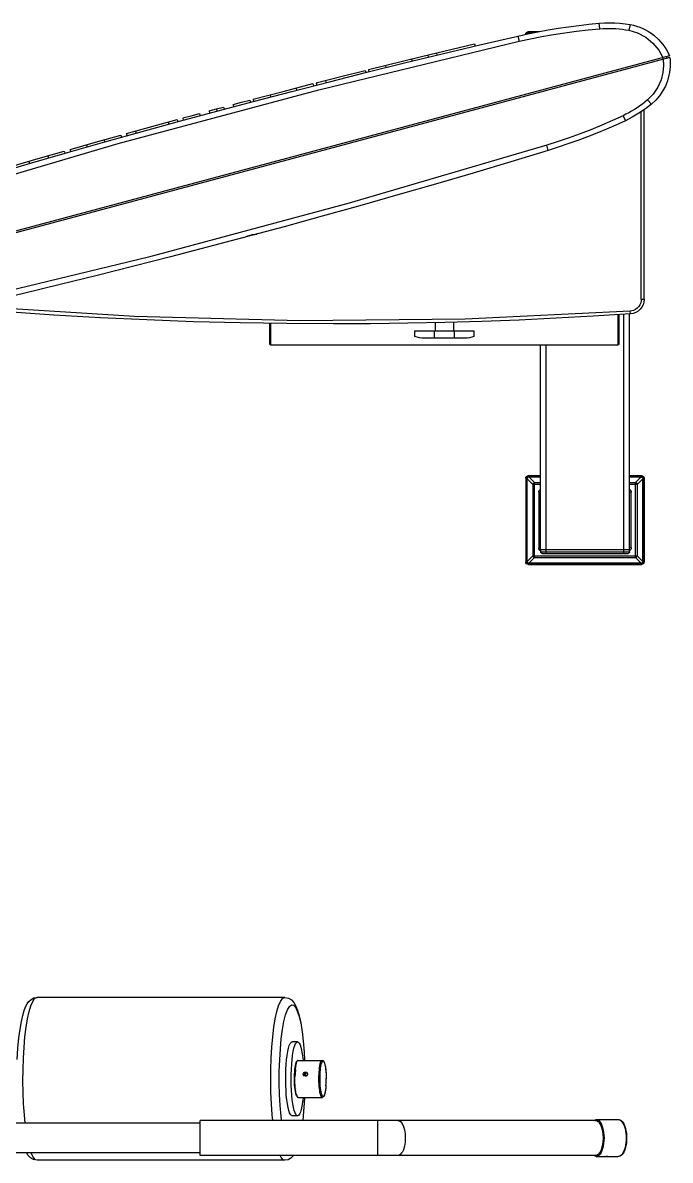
# Model space of a CAD drawing. Header units: millimetres. Extents: x 24547 to 62889, y 34568 to 56011.
# Drawn here: x 32771 to 33311, y 45140 to 46088 of the extents above; entities that cross this region are included whole.
import ezdxf

# ---------------------------------------------------------------- set-up
doc = ezdxf.new("R2010")
doc.units = ezdxf.units.MM
doc.linetypes.add('PEN_TYPE_1', pattern=[0])

# ---------------------------------------------------------------- blocks, each defined once
blk = doc.blocks.new('A$C0530486D')
at = {"color": 7, "linetype": 'PEN_TYPE_1'}
for points in [[(1150.43, 1349.97), (1158.84, 1351.83), (1167.27, 1353.54), (1175.73, 1355.11), (1184.22, 1356.53), (1192.74, 1357.8), (1201.27, 1358.92), (1209.83, 1359.9), (1218.4, 1360.72)], [(1151.57, 1345.64), (1161.08, 1347.73), (1170.62, 1349.61), (1180.19, 1351.31), (1189.82, 1352.8), (1199.46, 1354.11), (1209.13, 1355.21), (1218.83, 1356.09)], [(1218.4, 1360.72), (1222.7, 1361.01), (1227.03, 1361.11), (1231.33, 1361.01), (1235.62, 1360.72), (1239.89, 1360.25), (1244.15, 1359.61)], [(1218.83, 1356.09), (1218.4, 1360.72)], [(1218.83, 1356.09), (1221.53, 1356.29), (1224.23, 1356.39), (1226.93, 1356.42), (1229.63, 1356.35), (1232.3, 1356.22), (1235, 1355.99), (1237.67, 1355.7), (1240.34, 1355.34), (1243.01, 1354.89)], [(1244.15, 1359.61), (1243.01, 1354.89)], [(1244.15, 1359.61), (1246.86, 1359.04), (1249.52, 1358.31), (1252.1, 1357.42), (1254.61, 1356.38), (1257.05, 1355.18), (1259.4, 1353.85), (1261.66, 1352.37), (1263.82, 1350.75), (1267.83, 1347.15), (1271.38, 1343.06), (1272.97, 1340.84), (1274.42, 1338.53), (1275.73, 1336.11), (1276.9, 1333.6)], [(651.44, 1216.28), (682.35, 1225.66), (713.29, 1234.9), (744.28, 1244), (775.3, 1252.97), (806.36, 1261.8), (837.46, 1270.5), (868.59, 1279.06), (899.77, 1287.49), (930.98, 1295.77), (962.22, 1303.93), (993.5, 1311.94), (1024.82, 1319.82), (1056.17, 1327.57), (1087.56, 1335.17), (1118.98, 1342.64), (1150.43, 1349.97)], [(1150.43, 1349.94), (1150.43, 1349.97)], [(1150.43, 1349.94), (1151.57, 1345.64)], [(1157.17, 1351.54), (1157.35, 1352.4), (1157.83, 1353.11), (1158.53, 1353.58), (1159.39, 1353.75)], [(1157.17, 1351.54), (1157.63, 1351.54)], [(1158.05, 1351.63), (1158.18, 1352.13), (1158.47, 1352.54), (1158.89, 1352.81), (1159.39, 1352.9)], [(1158.38, 1351.7), (1158.57, 1352.06), (1158.87, 1352.38), (1159.26, 1352.58), (1159.74, 1352.64)], [(1159.39, 1353.75), (1159.39, 1352.9)], [(1159.39, 1353.75), (1168.5, 1353.75)], [(1164.17, 1352.9), (1159.39, 1352.9)], [(1159.74, 1352.64), (1162.93, 1352.64)], [(1160.26, 1352.12), (1159.74, 1352.64)], [(1243.01, 1354.89), (1250.34, 1352.74), (1257.17, 1349.09), (1263.16, 1344.11), (1267.95, 1338.22)], [(652.61, 1211.92), (817.47, 1260.36), (984.59, 1305.15), (1151.57, 1345.64)], [(1026.12, 1322.08), (1070.21, 1332.9), (1114.37, 1343.46)], [(1114.37, 1343.43), (1114.37, 1343.46)], [(1114.37, 1343.43), (1115.02, 1341.67)], [(1267.95, 1338.22), (1271.27, 1332.1)], [(1276.9, 1333.6), (550.1, 1138.84)], [(1277.26, 1332.17), (550.47, 1137.41)], [(1061.83, 1330.83), (1062.45, 1329.07)], [(1075.5, 1334.15), (1075.82, 1332.33)], [(1082.69, 1335.88), (1083.12, 1334.09)], [(1271.63, 1330.67), (1271.89, 1325.53), (1271.4, 1319.73), (1269.87, 1313.61), (1267.2, 1307.49), (1263.36, 1301.73), (1258.57, 1296.78)], [(1277.29, 1332.17), (1277.51, 1329.53), (1277.58, 1326.89), (1277.52, 1324.47), (1277.32, 1322.07), (1276.99, 1319.69), (1276.53, 1317.35), (1275.25, 1312.76), (1273.48, 1308.35), (1271.24, 1304.15), (1268.56, 1300.22), (1265.45, 1296.57), (1261.93, 1293.27)], [(1271.14, 1332.04), (1271.53, 1330.64)], [(1274.39, 1332.92), (1274.85, 1331.65)], [(982.57, 1311.07), (1002.91, 1316.25), (1023.24, 1321.36)], [(1023.24, 1321.33), (1023.24, 1321.36)], [(1023.24, 1321.33), (1023.9, 1319.57)], [(1026.12, 1322.04), (1026.41, 1320.19)], [(1040.25, 1325.53), (1040.6, 1323.7)], [(930.03, 1297.43), (954.86, 1303.93), (979.71, 1310.36)], [(979.71, 1310.32), (979.71, 1310.36)], [(979.71, 1310.32), (980.39, 1308.57)], [(982.59, 1311.04), (982.9, 1309.22)], [(990.24, 1312.99), (990.66, 1311.2)], [(944.13, 1301.11), (944.49, 1299.29)], [(965.61, 1306.68), (966.23, 1304.92)], [(893.22, 1287.64), (899.28, 1289.28), (905.36, 1290.89)], [(899.29, 1289.26), (899.76, 1287.47)], [(905.36, 1290.86), (905.36, 1290.89)], [(905.36, 1290.86), (906.01, 1289.13)], [(913.35, 1293.04), (920.27, 1294.86), (927.18, 1296.69)], [(913.35, 1293.01), (913.67, 1291.18)], [(927.18, 1296.65), (927.18, 1296.69)], [(927.18, 1296.65), (927.82, 1294.93)], [(930.05, 1297.43), (930.34, 1295.58)], [(1258.57, 1296.78), (1256.49, 1295.06), (1254.37, 1293.4), (1252.19, 1291.8), (1249.98, 1290.27), (1247.73, 1288.81), (1245.42, 1287.41), (1243.08, 1286.11), (1240.67, 1284.84), (1238.23, 1283.63)], [(1261.93, 1293.27), (1256.84, 1289.28), (1251.5, 1285.64), (1245.94, 1282.35), (1240.18, 1279.43)], [(1261.93, 1293.27), (1258.57, 1296.78)], [(824.32, 1268.76), (845.48, 1274.64), (866.65, 1280.44)], [(866.65, 1280.41), (866.65, 1280.44)], [(866.65, 1280.41), (867.3, 1278.68)], [(871.42, 1281.74), (878.32, 1283.63), (885.22, 1285.49)], [(871.42, 1281.71), (871.75, 1279.89)], [(885.24, 1285.45), (885.22, 1285.49)], [(885.24, 1285.45), (885.88, 1283.73)], [(893.22, 1287.6), (893.54, 1285.78)], [(1238.23, 1283.63), (1229.37, 1279.56), (1220.45, 1275.69), (1211.47, 1272.01), (1202.39, 1268.49), (1193.24, 1265.17), (1184.03, 1262.02), (1174.75, 1259.09)], [(1238.23, 1283.63), (1240.18, 1279.43)], [(1253.4, 1130.64), (1253.4, 1286.89)], [(1255.87, 1130.77), (1255.87, 1288.58)], [(831.94, 1270.87), (832.36, 1269.05)], [(859.05, 1278.33), (859.59, 1276.57)], [(1240.18, 1279.43), (1232.35, 1275.86), (1224.45, 1272.43), (1216.5, 1269.14), (1208.49, 1265.99), (1200.43, 1262.97), (1192.31, 1260.09), (1184.14, 1257.36), (1175.92, 1254.76)], [(777.31, 1255.47), (798.43, 1261.49), (819.57, 1267.45)], [(805.81, 1263.55), (806.14, 1261.69)], [(819.58, 1267.42), (819.57, 1267.45)], [(819.58, 1267.42), (820.22, 1265.66)], [(824.34, 1268.72), (824.66, 1266.9)], [(1174.75, 1259.09), (1009.91, 1210.65), (842.78, 1165.89), (675.8, 1125.4)], [(729.22, 1241.54), (750.89, 1247.86), (772.58, 1254.11)], [(772.58, 1254.07), (772.58, 1254.11)], [(772.58, 1254.07), (773.21, 1252.35)], [(777.33, 1255.44), (777.66, 1253.62)], [(791.08, 1259.38), (791.72, 1257.62)], [(1175.92, 1254.76), (1144.6, 1245.26), (1113.24, 1235.9), (1081.84, 1226.68), (1050.4, 1217.6), (1018.92, 1208.65), (987.4, 1199.85), (955.84, 1191.18), (924.24, 1182.66)], [(1175.92, 1254.76), (1174.75, 1259.09)], [(742.96, 1245.51), (743.59, 1243.76)], [(758.82, 1250.14), (759.25, 1248.31)], [(922.24, 1182.13), (923.65, 1182.69), (925.46, 1183.5), (927.43, 1184.19), (929.51, 1184.61), (931.46, 1184.77), (932.96, 1185)], [(922.25, 1182.13), (891.71, 1174.04), (861.13, 1166.07), (830.51, 1158.24), (799.87, 1150.54), (769.19, 1142.97), (738.48, 1135.54), (707.73, 1128.24), (676.96, 1121.07)], [(1253.4, 1130.64), (1253.3, 1129.27), (1252.94, 1127.71), (1252.29, 1126.08), (1251.31, 1124.55), (1250.04, 1123.22), (1248.61, 1122.17), (1247.08, 1121.43), (1245.55, 1120.97), (1244.18, 1120.77)], [(1255.87, 1130.77), (1255.64, 1128.4), (1254.98, 1126.17), (1253.93, 1124.14), (1252.54, 1122.35), (1250.84, 1120.83), (1248.88, 1119.65), (1246.7, 1118.85), (1244.35, 1118.46)], [(1253.4, 1130.64), (1255.87, 1130.77)], [(1244.31, 1118.46), (1213.41, 1116.52), (1182.5, 1114.83), (1151.58, 1113.4), (1120.64, 1112.24), (1089.7, 1111.33), (1058.75, 1110.68), (1027.79, 1110.29), (996.83, 1110.16), (957.96, 1110.37), (919.1, 1110.98), (880.25, 1112), (841.41, 1113.43), (802.6, 1115.27), (763.8, 1117.51), (725.02, 1120.16), (686.27, 1123.22)], [(1244.18, 1120.77), (1106.62, 1114.13), (968.85, 1112.6), (831.11, 1116.22), (693.67, 1124.94)], [(1244.35, 1118.46), (1244.18, 1120.77)], [(943.64, 1110.91), (943.64, 1093.36)], [(944.42, 1110.91), (944.42, 1092.62)], [(1081.62, 1111.43), (1081.62, 1104.37)], [(1097.02, 1111.66), (1097.02, 1104.37)], [(1234.26, 1092.62), (1234.26, 1117.88)], [(1235.04, 1093.36), (1235.04, 1117.91)], [(1238.88, 922.03), (1238.88, 1118.14)], [(1243.53, 922.03), (1243.53, 1118.43)], [(1064.66, 1099.68), (1064.66, 1104.37)], [(1064.66, 1104.37), (1113.98, 1104.37)], [(1072.41, 1098.18), (1070.44, 1098.35), (1068.48, 1098.65), (1066.56, 1099.09), (1064.66, 1099.68)], [(1081.16, 1098.22), (1081.16, 1104.37)], [(1097.47, 1104.37), (1097.47, 1098.22)], [(1113.98, 1099.68), (1112.09, 1099.09), (1110.16, 1098.65), (1108.2, 1098.35), (1106.23, 1098.18)], [(1113.98, 1104.37), (1113.98, 1099.68)], [(944.42, 1092.62), (943.64, 1093.36)], [(944.42, 1092.62), (1234.26, 1092.62)], [(1106.23, 1098.22), (1072.41, 1098.22)], [(1106.23, 1098.22), (1106.23, 1098.18)], [(1169.51, 922.03), (1169.51, 1092.62)], [(1174.13, 922.03), (1174.13, 1092.62)], [(1235.04, 1093.36), (1234.26, 1092.62)], [(1157.17, 981.49), (1157.35, 982.35), (1157.83, 983.06), (1158.53, 983.53), (1159.39, 983.7)], [(1157.17, 981.49), (1157.17, 911.93)], [(1158.05, 981.49), (1157.17, 981.49)], [(1158.05, 981.49), (1158.15, 982.02), (1158.44, 982.46), (1158.86, 982.75), (1159.39, 982.86)], [(1158.05, 981.49), (1158.05, 911.93)], [(1158.28, 981.15), (1158.34, 981.62), (1158.57, 982.01), (1158.87, 982.32), (1159.26, 982.53), (1159.74, 982.6)], [(1158.28, 912.25), (1158.28, 981.15)], [(1158.28, 981.15), (1162.97, 976.46)], [(1159.39, 983.7), (1159.39, 982.86)], [(1159.39, 983.7), (1169.51, 983.7)], [(1159.39, 982.86), (1169.51, 982.86)], [(1159.74, 982.6), (1169.51, 982.6)], [(1159.74, 982.6), (1164.43, 977.91)], [(1162.97, 976.46), (1163.1, 976.89), (1163.29, 977.26), (1163.62, 977.59), (1164.01, 977.81), (1164.43, 977.91)], [(1162.97, 976.46), (1162.97, 916.94)], [(1169.51, 976.46), (1162.97, 976.46)], [(1164.43, 915.49), (1164.43, 977.91)], [(1164.43, 977.91), (1169.51, 977.91)], [(1243.53, 983.7), (1253.62, 983.7)], [(1243.53, 982.86), (1253.62, 982.86)], [(1243.53, 982.6), (1253.3, 982.6)], [(1243.53, 977.91), (1248.61, 977.91)], [(1250.04, 976.46), (1243.53, 976.46)], [(1253.3, 982.6), (1248.61, 977.91)], [(1248.61, 915.49), (1248.61, 977.91)], [(1248.61, 977.91), (1248.81, 977.88), (1249.03, 977.81), (1249.23, 977.7), (1249.39, 977.59), (1249.59, 977.42), (1249.72, 977.26), (1249.85, 977.08), (1249.95, 976.89), (1250.01, 976.67), (1250.04, 976.46)], [(1254.73, 981.15), (1250.04, 976.46)], [(1250.04, 976.46), (1250.04, 916.94)], [(1253.3, 982.6), (1253.75, 982.53), (1254.18, 982.32), (1254.47, 982.01), (1254.67, 981.62), (1254.73, 981.15)], [(1253.62, 982.86), (1253.62, 983.7)], [(1253.62, 983.7), (1254.5, 983.53), (1255.21, 983.06), (1255.69, 982.35), (1255.87, 981.49)], [(1253.62, 982.86), (1254.15, 982.75), (1254.59, 982.46), (1254.88, 982.02), (1254.99, 981.49)], [(1254.73, 912.25), (1254.73, 981.15)], [(1254.99, 981.49), (1254.99, 911.93)], [(1255.87, 981.49), (1254.99, 981.49)], [(1255.87, 981.49), (1255.87, 911.93)], [(1167.98, 969.84), (1168.09, 970.64), (1168.39, 971.37), (1168.87, 972.01), (1169.51, 972.51)], [(1167.98, 969.84), (1167.98, 923.58)], [(1167.98, 969.84), (1169.51, 969.84)], [(1243.53, 972.51), (1244.17, 972.01), (1244.65, 971.37), (1244.96, 970.64), (1245.06, 969.84)], [(1245.06, 969.84), (1243.53, 969.84)], [(1245.06, 923.58), (1245.06, 969.84)], [(1167.98, 923.58), (1169.51, 923.58)], [(1169.64, 920.85), (1168.94, 921.33), (1168.42, 921.98), (1168.09, 922.74), (1167.98, 923.58)], [(1169.64, 920.18), (1169.64, 922.03)], [(1169.64, 922.03), (1242.46, 922.03)], [(1169.64, 920.18), (1243.63, 920.18)], [(1170.88, 918.96), (1170.39, 919.05), (1170, 919.31), (1169.74, 919.7), (1169.64, 920.18)], [(1174.26, 918.96), (1174.26, 922.03)], [(1239.01, 918.96), (1239.01, 922.03)], [(1243.63, 920.18), (1243.54, 919.7), (1243.28, 919.31), (1242.9, 919.05), (1242.43, 918.96)], [(1242.46, 922.03), (1243.53, 922.03)], [(1245.06, 923.58), (1243.53, 923.58)], [(1243.63, 920.18), (1243.63, 922.03)], [(1245.06, 923.58), (1244.97, 922.81), (1244.69, 922.1), (1244.25, 921.48), (1243.66, 920.98)], [(1243.66, 920.99), (1243.66, 920.98)], [(1157.17, 911.93), (1158.05, 911.93)], [(1159.39, 909.7), (1158.53, 909.87), (1157.83, 910.35), (1157.35, 911.06), (1157.17, 911.93)], [(1159.39, 910.56), (1158.86, 910.67), (1158.44, 910.96), (1158.15, 911.4), (1158.05, 911.93)], [(1162.97, 916.94), (1158.28, 912.25)], [(1159.74, 910.8), (1159.26, 910.89), (1158.87, 911.08), (1158.57, 911.39), (1158.34, 911.8), (1158.28, 912.25)], [(1159.39, 909.7), (1159.39, 910.56)], [(1159.39, 910.56), (1253.62, 910.56)], [(1164.43, 915.49), (1159.74, 910.8)], [(1253.3, 910.8), (1159.74, 910.8)], [(1162.97, 916.94), (1250.04, 916.94)], [(1164.43, 915.49), (1164.2, 915.54), (1164.01, 915.61), (1163.81, 915.7), (1163.62, 915.83), (1163.45, 915.98), (1163.29, 916.14), (1163.16, 916.32), (1163.1, 916.53), (1163, 916.75), (1162.97, 916.94)], [(1164.43, 915.49), (1248.61, 915.49)], [(1170.88, 918.96), (1242.43, 918.96)], [(1250.04, 916.94), (1249.95, 916.53), (1249.72, 916.14), (1249.39, 915.83), (1249.03, 915.61), (1248.61, 915.49)], [(1248.61, 915.49), (1253.3, 910.8)], [(1250.04, 916.94), (1254.73, 912.25)], [(1254.73, 912.25), (1254.67, 911.8), (1254.47, 911.39), (1254.18, 911.08), (1253.75, 910.89), (1253.3, 910.8)], [(1255.87, 911.93), (1255.69, 911.06), (1255.21, 910.35), (1254.5, 909.87), (1253.62, 909.7)], [(1254.99, 911.93), (1254.88, 911.4), (1254.59, 910.96), (1254.15, 910.67), (1253.62, 910.56)], [(1253.62, 909.7), (1253.62, 910.56)], [(1255.87, 911.93), (1254.99, 911.93)], [(1159.39, 909.7), (1253.62, 909.7)], [(733.32, 497.08), (733.91, 506.59), (734.7, 515.12), (735.66, 522.54), (736.77, 528.82), (737.91, 533.88), (739.11, 537.92), (740.35, 541.13), (741.69, 543.68), (743.12, 545.62), (744.84, 547.23), (747.19, 548.47), (749.84, 548.91)], [(738.45, 498.39), (738.98, 507.53), (739.77, 516.16), (740.73, 524.07), (741.88, 531.1), (743.2, 537.11), (744.65, 541.97), (746.21, 545.62), (747.84, 547.93), (749.51, 548.87), (749.84, 548.91)], [(956.35, 548.91), (749.84, 548.91)], [(944.96, 498.39), (945.49, 507.53), (946.28, 516.16), (947.24, 524.07), (948.39, 531.1), (949.71, 537.11), (951.16, 541.97), (952.72, 545.62), (954.35, 547.93), (956.02, 548.87), (956.35, 548.91)], [(952.07, 496.81), (952.62, 505.94), (953.42, 514.47), (954.45, 522.17), (955.65, 528.85), (957.03, 534.36), (958.55, 538.56), (960.16, 541.35), (961.82, 542.64), (963.5, 542.43), (965.16, 540.7), (966.73, 537.52), (968.22, 532.92), (969.57, 527.07)], [(956.35, 548.91), (959.43, 548.3), (961.87, 546.83), (963.92, 544.56), (965.55, 541.75), (966.98, 538.2), (968.33, 533.67), (969.62, 527.81), (970.72, 520.07)], [(957.83, 497.02), (958.29, 500.62), (958.81, 503.81), (959.39, 506.54), (960.06, 508.75), (960.78, 510.4), (961.51, 511.46), (962.27, 511.9), (962.42, 511.91)], [(962.11, 493.81), (962.39, 497.02), (962.84, 500.62), (963.37, 503.81), (963.95, 506.54), (964.62, 508.75), (965.32, 510.4), (966.07, 511.46), (966.83, 511.9), (966.98, 511.91)], [(966.98, 511.91), (962.42, 511.91)], [(966.98, 511.91), (967.6, 511.7), (968.35, 510.89), (969.06, 509.45), (969.75, 507.47), (970.36, 504.93), (970.93, 501.9), (971.41, 498.45), (971.6, 496.49)], [(970.77, 520.78), (971.67, 512.11)], [(971.75, 512.64), (972.41, 503.38)], [(972.5, 503.63), (972.87, 496.49)], [(739.98, 444.06), (739.26, 451.19), (738.63, 460.17), (738.24, 469.56), (738.07, 479.2), (738.14, 488.87), (738.45, 498.39)], [(946.26, 446.37), (945.77, 451.19), (945.14, 460.17), (944.75, 469.56), (944.57, 479.2), (944.65, 488.87), (944.96, 498.39)], [(953.6, 446.37), (953.18, 450.03), (952.44, 458.75), (951.96, 468.02), (951.73, 477.6), (951.76, 487.29), (952.07, 496.81)], [(957.25, 488.93), (957.49, 493.1), (957.83, 497.02)], [(961.8, 488.93), (962.11, 493.81)], [(964.47, 484.88), (964.6, 486.98), (964.78, 488.96), (965.01, 490.76), (965.29, 492.35), (965.6, 493.68), (965.94, 494.72), (966.3, 495.47), (966.52, 495.76)], [(965.17, 488.93), (965.19, 489.22), (965.43, 491.08), (965.71, 492.71), (966.03, 494.09), (966.39, 495.18), (966.65, 495.7)], [(966.52, 495.76), (966.99, 496.25)], [(966.99, 496.25), (966.65, 495.7)], [(967.47, 496.49), (966.99, 496.25)], [(967.47, 496.49), (987.49, 496.49)], [(984.9, 485.01), (985, 486.86), (985.16, 488.7), (985.35, 490.46), (985.6, 492.05), (985.89, 493.44), (986.2, 494.6), (986.54, 495.48), (986.88, 496.09), (987.26, 496.43), (987.49, 496.49)], [(985.78, 484.81), (985.88, 486.57), (986.02, 488.31), (986.22, 489.99), (986.44, 491.51), (986.72, 492.84), (987.01, 493.92), (987.32, 494.76), (987.67, 495.36), (988.01, 495.67), (988.37, 495.7), (988.72, 495.46), (989.05, 494.94), (989.37, 494.17), (989.67, 493.14), (989.96, 491.88), (990.19, 490.41), (990.4, 488.77), (990.56, 486.98), (990.68, 485.07), (990.76, 483.09), (990.77, 481.08)], [(987.49, 496.49), (988.04, 496.35), (988.48, 496.03), (988.85, 495.54), (989.2, 494.83), (989.52, 493.86), (989.83, 492.61), (990.12, 491.09), (990.35, 489.39), (990.53, 487.55), (990.68, 485.6), (990.76, 483.56), (990.79, 481.46)], [(962.42, 450.23), (961.8, 450.44), (961.05, 451.25), (960.34, 452.67), (959.65, 454.67), (959.02, 457.22), (958.47, 460.23), (957.99, 463.69), (957.6, 467.49), (957.33, 471.56), (957.15, 475.84), (957.07, 480.22), (957.1, 484.62), (957.25, 488.93)], [(962.16, 467.49), (961.88, 471.56), (961.71, 475.84), (961.62, 480.22), (961.66, 484.62), (961.8, 488.93)], [(966.13, 466.96), (965.77, 467.85), (965.45, 469.02), (965.16, 470.47), (964.9, 472.16), (964.7, 474.04), (964.54, 476.09), (964.44, 478.24), (964.39, 480.45), (964.41, 482.68), (964.47, 484.88)], [(964.88, 485.01), (964.8, 482.75)], [(965.17, 488.93), (964.88, 485.01)], [(971.68, 485.01), (971.73, 485.35), (971.86, 485.69), (972.06, 486.01), (972.32, 486.28), (972.61, 486.5), (972.95, 486.64), (973.28, 486.73), (973.6, 486.76)], [(971.96, 483.98), (971.68, 485.01)], [(972.25, 483.66), (971.96, 483.98)], [(972.15, 484.29), (972.2, 484.63), (972.32, 484.97), (972.51, 485.3), (972.79, 485.57), (973.08, 485.78), (973.42, 485.93), (973.75, 486.02), (974.08, 486.04)], [(972.15, 484.29), (972.25, 483.66)], [(973.44, 483.19), (972.25, 483.66)], [(973.08, 483.97), (972.94, 485.67)], [(973.1, 483.18), (973.08, 483.97)], [(975.31, 485.01), (975.26, 484.66), (975.15, 484.31), (974.95, 483.98), (974.69, 483.7), (974.4, 483.47), (974.08, 483.32), (973.75, 483.22), (973.44, 483.19)], [(973.47, 485.98), (973.62, 483.2)], [(973.6, 486.76), (973.91, 486.73), (974.24, 486.64), (974.55, 486.5), (974.82, 486.28), (975.05, 486.01)], [(975.23, 485.61), (974.08, 486.04)], [(975.05, 486.01), (975.23, 485.61)], [(975.23, 485.61), (975.31, 485.01)], [(987.49, 465.65), (987.36, 465.67), (986.98, 465.92), (986.62, 466.47), (986.28, 467.29), (985.96, 468.37), (985.66, 469.69), (985.42, 471.24), (985.21, 472.96), (985.05, 474.85), (984.91, 476.85), (984.83, 478.94), (984.82, 481.05), (984.83, 483.09), (984.9, 485.01)], [(990.45, 473.82), (990.25, 472.15), (990.03, 470.62), (989.75, 469.31), (989.46, 468.21), (989.15, 467.37), (988.8, 466.78), (988.46, 466.47), (988.11, 466.44), (987.75, 466.67), (987.42, 467.19), (987.1, 467.98), (986.79, 469), (986.51, 470.26), (986.28, 471.73), (986.07, 473.37), (985.91, 475.15), (985.79, 477.07), (985.71, 479.05), (985.7, 481.05), (985.71, 482.99), (985.78, 484.81)], [(965.32, 471.86), (965.09, 473.81), (964.94, 475.92), (964.83, 478.14), (964.8, 480.43), (964.8, 482.75)], [(990.6, 475.57), (990.42, 473.42), (990.2, 471.63), (989.94, 470.07), (989.65, 468.77), (989.36, 467.74), (989.05, 466.97), (988.76, 466.45), (988.43, 466.05), (988.01, 465.77), (987.49, 465.65)], [(990.6, 475.34), (990.71, 477.29)], [(990.71, 477.32), (990.77, 479.36)], [(990.76, 479.15), (990.79, 481.46)], [(966.98, 450.23), (966.36, 450.44), (965.61, 451.25), (964.9, 452.67), (964.21, 454.67), (963.58, 457.22), (963.04, 460.23), (962.55, 463.69), (962.16, 467.49)], [(966.59, 466.5), (966.23, 467.41), (965.89, 468.63), (965.58, 470.12), (965.32, 471.86)], [(966.13, 466.96), (966.99, 465.89)], [(966.52, 466.37), (966.99, 465.89)], [(971.6, 465.65), (971.57, 465.12), (971.11, 461.53), (970.59, 458.33), (970.01, 455.6), (969.34, 453.38), (968.62, 451.73), (967.89, 450.68), (967.13, 450.24), (966.98, 450.23)], [(966.99, 465.89), (967.47, 465.65)], [(967.47, 465.65), (987.49, 465.65)], [(972.87, 465.05), (971.41, 446.37)], [(972.77, 465.33), (972.76, 465.05)], [(972.79, 465.65), (972.87, 465.05)], [(1215.41, 446.37), (885.88, 446.37)], [(885.88, 417.07), (885.88, 446.37)], [(966.98, 450.23), (962.42, 450.23)], [(1033.9, 417.07), (1033.9, 446.37)], [(1050.5, 446.37), (1051.25, 446.25), (1052.71, 445.42), (1054.01, 443.78)], [(1213.88, 446.37), (1215.86, 447.13)], [(1214.27, 446.37), (1214.92, 446.6)], [(1214.92, 446.6), (1215.86, 446.6)], [(1215.41, 446.37), (1216.16, 446.25), (1217.59, 445.42)], [(1215.86, 447.13), (1234.26, 447.13)], [(1215.86, 447.13), (1216.32, 447.09), (1217.3, 446.75), (1218.24, 446.07), (1219.12, 445.07), (1219.9, 443.78), (1220.62, 442.2), (1221.23, 440.4), (1221.72, 438.41), (1222.08, 436.26), (1222.28, 434.02), (1222.37, 431.72)], [(1215.86, 446.6), (1216.81, 446.27), (1217.72, 445.61), (1218.57, 444.64), (1219.31, 443.39), (1220.03, 441.88), (1220.62, 440.13), (1221.07, 438.2), (1221.43, 436.12), (1221.63, 433.95), (1221.72, 431.72)], [(1234.26, 447.13), (1234.74, 447.11), (1235.69, 446.84), (1236.63, 446.29), (1237.51, 445.44), (1238.36, 444.33), (1239.07, 442.98), (1239.72, 441.41), (1240.25, 439.68), (1240.67, 437.81), (1240.99, 435.84), (1241.16, 433.8), (1241.22, 431.72)], [(1234.26, 447.13), (1234.71, 447.1), (1235.62, 446.81), (1236.47, 446.23), (1237.32, 445.37), (1238.06, 444.25), (1238.75, 442.9), (1239.37, 441.34), (1239.89, 439.58), (1240.28, 437.68), (1240.57, 435.67), (1240.73, 433.67), (1240.8, 431.72)], [(885.88, 444.06), (669.94, 444.06)], [(1054.01, 443.78), (1055.12, 441.44), (1056, 438.52), (1056.52, 435.22), (1056.68, 431.72)], [(1217.59, 445.42), (1218.92, 443.78), (1220.03, 441.44), (1220.88, 438.52), (1221.4, 435.22), (1221.59, 431.72)], [(1056.68, 431.72), (1056.52, 428.22), (1056, 424.91), (1055.12, 422), (1054.01, 419.66)], [(1222.37, 431.72), (1222.28, 429.42), (1222.08, 427.17), (1221.72, 425.03), (1221.23, 423.03), (1220.62, 421.23), (1219.9, 419.66), (1219.12, 418.36), (1218.24, 417.37), (1217.3, 416.68), (1216.32, 416.34), (1215.86, 416.3)], [(1221.72, 431.72), (1221.63, 429.49), (1221.43, 427.32), (1221.07, 425.24), (1220.62, 423.3), (1220.03, 421.56), (1219.31, 420.05), (1218.57, 418.8), (1217.72, 417.82), (1216.81, 417.17), (1215.86, 416.83)], [(1221.59, 431.72), (1221.4, 428.22), (1220.88, 424.91), (1220.03, 422), (1218.92, 419.66), (1217.59, 418.02)], [(1240.8, 431.72), (1240.73, 429.78), (1240.57, 427.77), (1240.28, 425.76), (1239.89, 423.86), (1239.37, 422.1), (1238.75, 420.54), (1238.06, 419.19), (1237.32, 418.07), (1236.47, 417.21), (1235.62, 416.63), (1234.71, 416.34), (1234.26, 416.3)], [(1241.22, 431.72), (1241.16, 429.64), (1240.99, 427.6), (1240.67, 425.63), (1240.28, 423.77), (1239.72, 422.05), (1239.11, 420.49), (1238.36, 419.14), (1237.54, 418.03), (1236.66, 417.18), (1235.75, 416.63), (1234.78, 416.34), (1234.26, 416.3)], [(885.88, 419.38), (669.94, 419.38)], [(749.84, 413.23), (746.76, 413.83), (744.32, 415.31), (742.27, 417.58), (741.23, 419.38)], [(749.84, 413.23), (748.49, 413.67), (746.83, 415.47), (745.25, 418.6), (744.97, 419.38)], [(1215.41, 417.07), (885.88, 417.07)], [(956.35, 413.23), (955, 413.67), (953.34, 415.47), (952.53, 417.07)], [(963.5, 417.07), (963.07, 416.52), (961.33, 414.91), (959, 413.67), (956.35, 413.23)], [(1052.71, 418.02), (1051.25, 417.18), (1050.5, 417.07)], [(1052.71, 418.02), (1054.01, 419.66)], [(1215.86, 416.3), (1213.88, 417.07)], [(1214.92, 416.83), (1214.27, 417.07)], [(1217.59, 418.02), (1216.16, 417.18), (1215.41, 417.07)], [(956.35, 413.23), (749.84, 413.23)], [(1215.86, 416.83), (1214.92, 416.83)], [(1215.86, 416.3), (1222.11, 416.3)], [(1222.11, 416.3), (1223.77, 416.39)], [(1223.77, 416.39), (1224.56, 416.41)], [(1224.56, 416.34), (1223.77, 416.39)], [(1224.56, 416.41), (1225.63, 416.32)], [(1225.47, 416.3), (1224.59, 416.34)], [(1225.63, 416.3), (1234.26, 416.3)]]:
    blk.add_lwpolyline(points, dxfattribs=at)

msp = doc.modelspace()

# ---------------------------------------------------------------- block references
msp.add_blockref('A$C0530486D', (32033.55, 44727.04))

doc.saveas('drawing.dxf')
